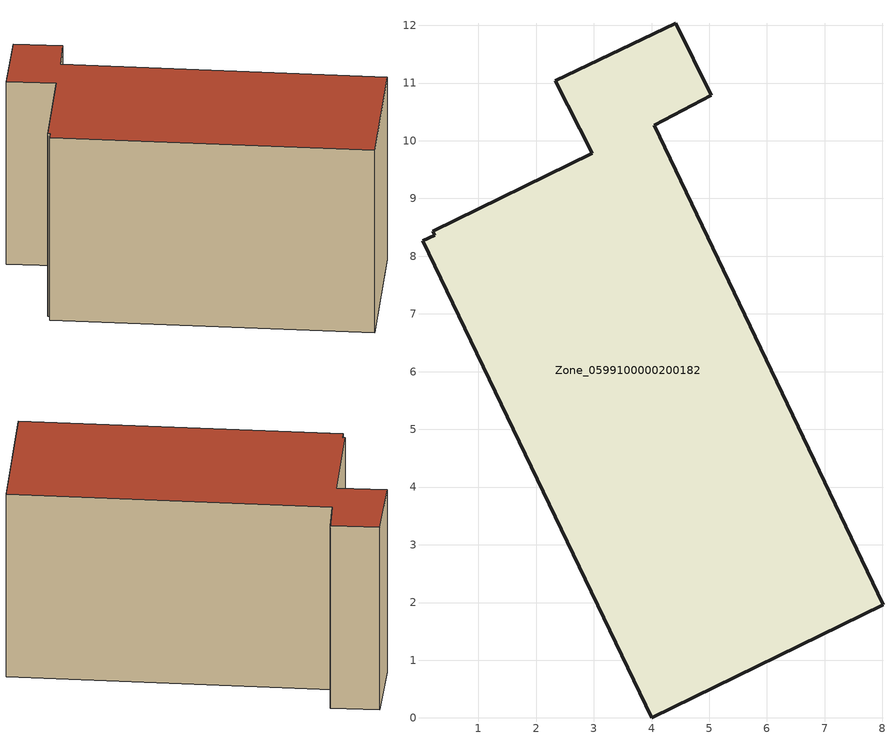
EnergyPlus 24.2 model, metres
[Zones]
Zone_0599100000200182
 floor ground (C_G): 2.97,9.78 2.33,11.04 4.42,12.04 5.03,10.79 4.05,10.27 8.01,1.96 4,0 0.03,8.26 0.24,8.37 0.21,8.43 z0
 wall outside (C_F): 5.03,10.79 4.42,12.04 2.33,11.04 2.97,9.78 0.21,8.43 0.24,8.37 0.03,8.26 4,0 8.01,1.96 4.05,10.27 5.03,10.79 z0:5.78
 roof outside (C_R): 0.21,8.43 0.24,8.37 0.03,8.26 4,0 8.01,1.96 4.05,10.27 5.03,10.79 4.42,12.04 2.33,11.04 2.97,9.78 z5.78
[BUILDING]
Pand.0599100000200182: North Axis=0; Terrain=City; Loads Convergence Tolerance Value=0.04; Temperature Convergence Tolerance Value=0.4; Solar Distribution=FullExterior; Maximum Number of Warmup Days=25; Minimum Number of Warmup Days=1
[Site:Location]
Rotterdam.The.Hague.AP_ZH_NLD Design_Conditions: Latitude=51.96; Longitude=4.45; Time Zone=1; Elevation=-4.5
[SITE:GROUNDTEMPERATURE:BUILDINGSURFACE]
18, 18, 18, 18, 18, 18, 18, 18, 18, 18, 18, 18
[MATERIAL] Thermal Absorptance=0.9; Solar Absorptance=0.7; Visible Absorptance=0.7
Name | Roughness | Thickness | Conductivity | Density | Specific Heat
G.TI.1946-1964 | MediumSmooth | 0.15 | 1 | 540 | 1210
F.TI.1946-1964 | Rough | 0.3 | 0.857143 | 1920 | 840
R.TI.1946-1964 | MediumRough | 0.2 | 0.277778 | 1500 | 1000
[CONSTRUCTION]
C_G: G.TI.1946-1964
C_F: F.TI.1946-1964
C_R: R.TI.1946-1964
[ZONE]
Zone_0599100000200182: Type=1; Multiplier=1; Ceiling Height=Autocalculate; Volume=Autocalculate; Floor Area=autocalculate; Part of Total Floor Area=Yes
[ZONEINFILTRATION:DESIGNFLOWRATE]
Infil_Zone_0599100000200182: Zone or ZoneList or Space or SpaceList=Zone_0599100000200182; Schedule=AlwaysOn; Design Flow Rate Calculation Method=Flow/Area; Flow Rate per Floor Area=0.003; Constant Term Coefficient=1; Temperature Term Coefficient=0; Velocity Term Coefficient=0; Velocity Squared Term Coefficient=0
[HVACTEMPLATE:ZONE:IDEALLOADSAIRSYSTEM]
Zone_0599100000200182: Maximum Heating Supply Air Temperature=50; Minimum Cooling Supply Air Temperature=13; Maximum Heating Supply Air Humidity Ratio=0.0156; Minimum Cooling Supply Air Humidity Ratio=0.0077; Heating Limit=NoLimit; Cooling Limit=NoLimit; Dehumidification Control Type=ConstantSensibleHeatRatio; Cooling Sensible Heat Ratio=0.7; Dehumidification Setpoint=60; Humidification Control Type=None; Humidification Setpoint=30; Outdoor Air Method=None; Outdoor Air Flow Rate per Person=0.00944; Outdoor Air Flow Rate per Zone Floor Area=0; Outdoor Air Flow Rate per Zone=0; Demand Controlled Ventilation Type=None; Outdoor Air Economizer Type=NoEconomizer; Heat Recovery Type=None; Sensible Heat Recovery Effectiveness=0.7; Latent Heat Recovery Effectiveness=0.65
[ZONECONTROL:THERMOSTAT]
ThermostatControl_Zone_0599100000200182: Zone or ZoneList=Zone_0599100000200182; Control Type Schedule=DualSetpointControlType; Control 1=Thermostat_Zone_0599100000200182; Temperature Difference Between Cutout And Setpoint=0
[THERMOSTATSETPOINT:DUALSETPOINT]
Thermostat_Zone_0599100000200182: Heating Setpoint Temperature Schedule=HeatingSetpoint_Zone_0599100000200182; Cooling Setpoint Temperature Schedule=CoolingSetpoint_Zone_0599100000200182
[SCHEDULE:COMPACT]
HeatingSetpoint_Zone_0599100000200182: Through: 12/31, For: AllDays, Until: 24:00, 21
CoolingSetpoint_Zone_0599100000200182: Through: 12/31, For: AllDays, Until: 24:00, 24
DualSetpointControlType: Through: 12/31, For: AllDays, Until: 24:00, 4
AlwaysOn: Through: 12/31, For: AllDays, Until: 24:00, 1
